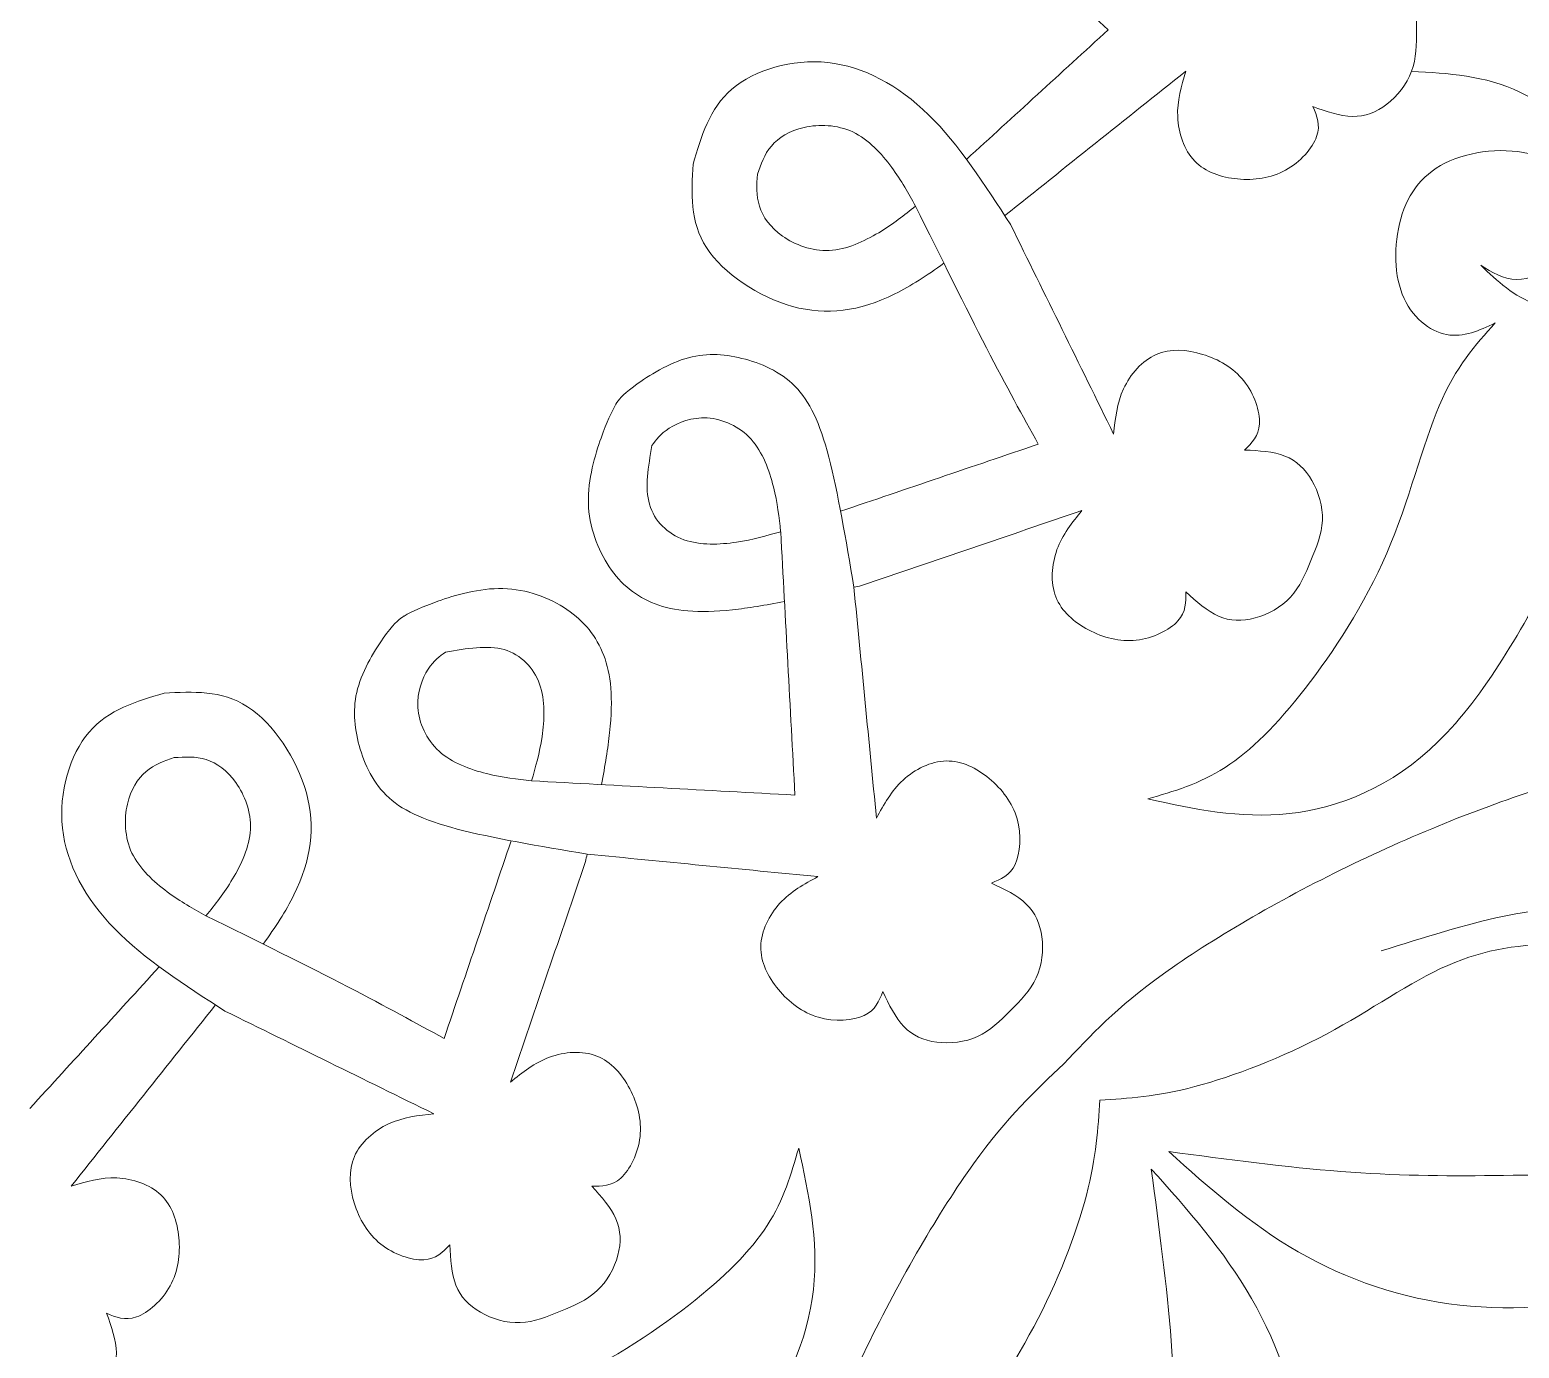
# Model space of a CAD drawing. Header units: millimetres. Extents: x -49.7 to 16.7, y -35.8 to 30.6.
# Drawn here: x -16.46 to -10.25, y -8.08 to -2.59 of the extents above; entities that cross this region are included whole.
import ezdxf

# ---------------------------------------------------------------- set-up
doc = ezdxf.new("R2010")
doc.units = ezdxf.units.MM
doc.header["$MEASUREMENT"] = 0
doc.layers.add('Layer 1', color=7, linetype='Continuous')

msp = doc.modelspace()

# ---------------------------------------------------------------- linework, layer by layer
at = {"layer": 'Layer 1', "lineweight": 9}
for points, knots in [([(4.9302, 18.8028), (-6.8815, 30.6145), (-26.0394, 30.6145), (-37.8511, 18.8028), (-37.8511, 18.8028), (-49.6628, 6.991), (-49.6628, -12.1668), (-37.8511, -23.9785), (-37.8511, -23.9785), (-26.0394, -35.7903), (-6.8815, -35.7903), (4.9302, -23.9785), (4.9302, -23.9785), (16.7419, -12.1668), (16.7419, 6.991), (4.9302, 18.8028)], [0, 0, 0, 0, 0.2, 0.2, 0.2, 0.2, 0.4, 0.4, 0.4, 0.4, 0.6, 0.6, 0.6, 0.6, 1, 1, 1, 1]), ([(-10.6828, -2.5879), (-10.6828, -2.5286), (-10.6827, -2.4693), (-10.7027, -2.4151), (-10.7027, -2.4151), (-10.7227, -2.3608), (-10.7628, -2.3116), (-10.8065, -2.278), (-10.8065, -2.278), (-10.8502, -2.2443), (-10.8975, -2.2261), (-10.9494, -2.227), (-10.9494, -2.227), (-11.0013, -2.2279), (-11.0577, -2.248), (-11.1142, -2.268), (-11.1142, -2.268), (-11.0978, -2.2297), (-11.0814, -2.1915), (-11.0987, -2.1433), (-11.0987, -2.1433), (-11.116, -2.095), (-11.167, -2.0367), (-11.2279, -2.0031), (-11.2279, -2.0031), (-11.2889, -1.9694), (-11.3599, -1.9603), (-11.4282, -1.9667), (-11.4282, -1.9667), (-11.4965, -1.973), (-11.562, -1.9949), (-11.6066, -2.0413), (-11.6066, -2.0413), (-11.6512, -2.0877), (-11.6749, -2.1587), (-11.6776, -2.2252), (-11.6776, -2.2252), (-11.6804, -2.2916), (-11.6622, -2.3535), (-11.644, -2.4154), (-11.644, -2.4154), (-11.8953, -2.2149), (-12.1467, -2.0144), (-12.3981, -1.8139)], [0, 0, 0, 0, 0.083333, 0.083333, 0.083333, 0.083333, 0.166667, 0.166667, 0.166667, 0.166667, 0.25, 0.25, 0.25, 0.25, 0.333333, 0.333333, 0.333333, 0.333333, 0.416667, 0.416667, 0.416667, 0.416667, 0.5, 0.5, 0.5, 0.5, 0.583333, 0.583333, 0.583333, 0.583333, 0.666667, 0.666667, 0.666667, 0.666667, 0.75, 0.75, 0.75, 0.75, 0.833333, 0.833333, 0.833333, 0.833333, 1, 1, 1, 1]), ([(-10.6828, -2.5879), (-10.6828, -2.6472), (-10.6827, -2.7066), (-10.7027, -2.7608), (-10.7027, -2.7608), (-10.7227, -2.815), (-10.7628, -2.8642), (-10.8065, -2.8978), (-10.8065, -2.8978), (-10.8502, -2.9315), (-10.8975, -2.9497), (-10.9494, -2.9488), (-10.9494, -2.9488), (-11.0013, -2.9479), (-11.0577, -2.9279), (-11.1142, -2.9078), (-11.1142, -2.9078), (-11.0978, -2.9461), (-11.0814, -2.9843), (-11.0987, -3.0325), (-11.0987, -3.0325), (-11.116, -3.0808), (-11.167, -3.1391), (-11.2279, -3.1727), (-11.2279, -3.1727), (-11.2889, -3.2064), (-11.3599, -3.2155), (-11.4282, -3.2092), (-11.4282, -3.2092), (-11.4965, -3.2028), (-11.562, -3.1809), (-11.6066, -3.1345), (-11.6066, -3.1345), (-11.6512, -3.0881), (-11.6749, -3.0171), (-11.6776, -2.9506), (-11.6776, -2.9506), (-11.6804, -2.8842), (-11.6622, -2.8223), (-11.644, -2.7604), (-11.644, -2.7604), (-11.8953, -2.9609), (-12.1467, -3.1614), (-12.3981, -3.3619)], [0, 0, 0, 0, 0.083333, 0.083333, 0.083333, 0.083333, 0.166667, 0.166667, 0.166667, 0.166667, 0.25, 0.25, 0.25, 0.25, 0.333333, 0.333333, 0.333333, 0.333333, 0.416667, 0.416667, 0.416667, 0.416667, 0.5, 0.5, 0.5, 0.5, 0.583333, 0.583333, 0.583333, 0.583333, 0.666667, 0.666667, 0.666667, 0.666667, 0.75, 0.75, 0.75, 0.75, 0.833333, 0.833333, 0.833333, 0.833333, 1, 1, 1, 1]), ([(-13.6967, -3.1479), (-13.6631, -3.0321), (-13.6293, -2.9162), (-13.5348, -2.8353), (-13.5348, -2.8353), (-13.4403, -2.7543), (-13.2849, -2.7082), (-13.1353, -2.7242), (-13.1353, -2.7242), (-12.9857, -2.7403), (-12.8419, -2.8187), (-12.7158, -2.9418), (-12.7158, -2.9418), (-12.5897, -3.0649), (-12.4813, -3.2329), (-12.3729, -3.401)], [0, 0, 0, 0, 0.2, 0.2, 0.2, 0.2, 0.4, 0.4, 0.4, 0.4, 0.6, 0.6, 0.6, 0.6, 1, 1, 1, 1]), ([(-10.7027, -2.7608), (-10.55, -2.7692), (-10.3972, -2.7776), (-10.2515, -2.8475), (-10.2515, -2.8475), (-10.1057, -2.9174), (-9.9669, -3.0489), (-9.8209, -3.2297), (-9.8209, -3.2297), (-9.6748, -3.4104), (-9.5214, -3.6405), (-9.3699, -3.9855), (-9.3699, -3.9855), (-9.2183, -4.3307), (-9.0686, -4.7908), (-8.8276, -5.1706), (-8.8276, -5.1706), (-8.8232, -5.1774), (-8.8189, -5.1842), (-8.8145, -5.191)], [0, 0, 0, 0, 0.166667, 0.166667, 0.166667, 0.166667, 0.333333, 0.333333, 0.333333, 0.333333, 0.5, 0.5, 0.5, 0.5, 0.666667, 0.666667, 0.666667, 0.666667, 1, 1, 1, 1]), ([(-13.4285, -3.1897), (-13.4145, -3.1486), (-13.4003, -3.1074), (-13.3706, -3.0723), (-13.3706, -3.0723), (-13.3408, -3.0371), (-13.2952, -3.008), (-13.2342, -2.9944), (-13.2342, -2.9944), (-13.1732, -2.9807), (-13.0967, -2.9826), (-13.0312, -3.0135), (-13.0312, -3.0135), (-12.9657, -3.0445), (-12.911, -3.1045), (-12.8693, -3.1608), (-12.8693, -3.1608), (-12.8277, -3.217), (-12.7988, -3.2695), (-12.77, -3.322)], [0, 0, 0, 0, 0.166667, 0.166667, 0.166667, 0.166667, 0.333333, 0.333333, 0.333333, 0.333333, 0.5, 0.5, 0.5, 0.5, 0.666667, 0.666667, 0.666667, 0.666667, 1, 1, 1, 1]), ([(-9.606, -3.5321), (-9.6881, -3.608), (-9.7704, -3.684), (-9.8706, -3.7228), (-9.8706, -3.7228), (-9.9708, -3.7617), (-10.0892, -3.7635), (-10.1829, -3.7317), (-10.1829, -3.7317), (-10.2767, -3.6998), (-10.3459, -3.6343), (-10.4151, -3.5687), (-10.4151, -3.5687), (-10.3678, -3.5978), (-10.3204, -3.627), (-10.2658, -3.6279), (-10.2658, -3.6279), (-10.2112, -3.6288), (-10.1492, -3.6015), (-10.1047, -3.5551), (-10.1047, -3.5551), (-10.0601, -3.5086), (-10.0327, -3.4431), (-10.0336, -3.3594), (-10.0336, -3.3594), (-10.0345, -3.2756), (-10.0637, -3.1736), (-10.1574, -3.1254), (-10.1574, -3.1254), (-10.2512, -3.0772), (-10.4096, -3.0826), (-10.5234, -3.1254), (-10.5234, -3.1254), (-10.6371, -3.1682), (-10.7064, -3.2483), (-10.7419, -3.3548), (-10.7419, -3.3548), (-10.7773, -3.4613), (-10.7792, -3.5942), (-10.7419, -3.6898), (-10.7419, -3.6898), (-10.7045, -3.7854), (-10.6281, -3.8436), (-10.5571, -3.8573), (-10.5571, -3.8573), (-10.4861, -3.8709), (-10.4205, -3.84), (-10.355, -3.809), (-10.355, -3.809), (-10.4369, -3.9001), (-10.5188, -3.9911), (-10.588, -4.1541), (-10.588, -4.1541), (-10.6572, -4.317), (-10.7136, -4.5518), (-10.8065, -4.7676), (-10.8065, -4.7676), (-10.8993, -4.9833), (-11.0286, -5.1799), (-11.1469, -5.332), (-11.1469, -5.332), (-11.2653, -5.484), (-11.3727, -5.5914), (-11.4801, -5.6606), (-11.4801, -5.6606), (-11.5875, -5.7297), (-11.6949, -5.7607), (-11.8023, -5.7916), (-11.8023, -5.7916), (-11.6112, -5.8335), (-11.42, -5.8754), (-11.2134, -5.8527), (-11.2134, -5.8527), (-11.0068, -5.8299), (-10.7846, -5.7425), (-10.5917, -5.5532), (-10.5917, -5.5532), (-10.3987, -5.3638), (-10.2348, -5.0725), (-10.0974, -4.8104), (-10.0974, -4.8104), (-9.9599, -4.5482), (-9.8489, -4.3152), (-9.741, -4.1629), (-9.741, -4.1629), (-9.6332, -4.0106), (-9.5285, -3.9391), (-9.4238, -3.8676)], [0, 0, 0, 0, 0.043478, 0.043478, 0.043478, 0.043478, 0.086957, 0.086957, 0.086957, 0.086957, 0.130435, 0.130435, 0.130435, 0.130435, 0.173913, 0.173913, 0.173913, 0.173913, 0.217391, 0.217391, 0.217391, 0.217391, 0.26087, 0.26087, 0.26087, 0.26087, 0.304348, 0.304348, 0.304348, 0.304348, 0.347826, 0.347826, 0.347826, 0.347826, 0.391304, 0.391304, 0.391304, 0.391304, 0.434783, 0.434783, 0.434783, 0.434783, 0.478261, 0.478261, 0.478261, 0.478261, 0.521739, 0.521739, 0.521739, 0.521739, 0.565217, 0.565217, 0.565217, 0.565217, 0.608696, 0.608696, 0.608696, 0.608696, 0.652174, 0.652174, 0.652174, 0.652174, 0.695652, 0.695652, 0.695652, 0.695652, 0.73913, 0.73913, 0.73913, 0.73913, 0.782609, 0.782609, 0.782609, 0.782609, 0.826087, 0.826087, 0.826087, 0.826087, 0.869565, 0.869565, 0.869565, 0.869565, 0.913043, 0.913043, 0.913043, 0.913043, 1, 1, 1, 1]), ([(-13.6967, -3.1479), (-13.7037, -3.2674), (-13.7107, -3.3869), (-13.6408, -3.4952), (-13.6408, -3.4952), (-13.5708, -3.6036), (-13.4239, -3.7009), (-13.282, -3.7402), (-13.282, -3.7402), (-13.1401, -3.7795), (-13.0031, -3.7609), (-12.8567, -3.6882), (-12.8567, -3.6882), (-12.7901, -3.6551), (-12.7214, -3.6108), (-12.6518, -3.5605)], [0, 0, 0, 0, 0.2, 0.2, 0.2, 0.2, 0.4, 0.4, 0.4, 0.4, 0.6, 0.6, 0.6, 0.6, 1, 1, 1, 1]), ([(-13.4286, -3.1897), (-13.4315, -3.234), (-13.4343, -3.2783), (-13.4203, -3.3225), (-13.4203, -3.3225), (-13.4063, -3.3668), (-13.3754, -3.4111), (-13.3243, -3.4471), (-13.3243, -3.4471), (-13.2732, -3.4831), (-13.2018, -3.5106), (-13.1294, -3.5071), (-13.1294, -3.5071), (-13.057, -3.5036), (-12.9835, -3.469), (-12.9235, -3.433), (-12.9235, -3.433), (-12.8634, -3.397), (-12.8167, -3.3595), (-12.77, -3.322)], [0, 0, 0, 0, 0.166667, 0.166667, 0.166667, 0.166667, 0.333333, 0.333333, 0.333333, 0.333333, 0.5, 0.5, 0.5, 0.5, 0.666667, 0.666667, 0.666667, 0.666667, 1, 1, 1, 1]), ([(-12.2585, -4.3139), (-12.3237, -4.1961), (-12.3889, -4.0782), (-12.4741, -3.9128), (-12.4741, -3.9128), (-12.5593, -3.7476), (-12.6647, -3.5348), (-12.77, -3.322)], [0, 0, 0, 0, 0.333333, 0.333333, 0.333333, 0.333333, 1, 1, 1, 1]), ([(-11.1225, -4.799), (-11.0998, -4.7442), (-11.0771, -4.6894), (-11.0748, -4.6317), (-11.0748, -4.6317), (-11.0726, -4.5739), (-11.0908, -4.5132), (-11.1182, -4.4653), (-11.1182, -4.4653), (-11.1458, -4.4175), (-11.1825, -4.3825), (-11.2308, -4.3635), (-11.2308, -4.3635), (-11.2791, -4.3445), (-11.3389, -4.3414), (-11.3987, -4.3383), (-11.3987, -4.3383), (-11.3689, -4.3093), (-11.3392, -4.2802), (-11.3367, -4.2291), (-11.3367, -4.2291), (-11.3342, -4.1779), (-11.359, -4.1045), (-11.4024, -4.05), (-11.4024, -4.05), (-11.4459, -3.9956), (-11.508, -3.96), (-11.5736, -3.9398), (-11.5736, -3.9398), (-11.639, -3.9195), (-11.708, -3.9146), (-11.7669, -3.9405), (-11.7669, -3.9405), (-11.8259, -3.9663), (-11.875, -4.0228), (-11.9029, -4.0831), (-11.9029, -4.0831), (-11.9309, -4.1435), (-11.9377, -4.2077), (-11.9446, -4.2718), (-11.9446, -4.2718), (-12.0873, -3.9816), (-12.2301, -3.6913), (-12.3729, -3.4011)], [0, 0, 0, 0, 0.083333, 0.083333, 0.083333, 0.083333, 0.166667, 0.166667, 0.166667, 0.166667, 0.25, 0.25, 0.25, 0.25, 0.333333, 0.333333, 0.333333, 0.333333, 0.416667, 0.416667, 0.416667, 0.416667, 0.5, 0.5, 0.5, 0.5, 0.583333, 0.583333, 0.583333, 0.583333, 0.666667, 0.666667, 0.666667, 0.666667, 0.75, 0.75, 0.75, 0.75, 0.833333, 0.833333, 0.833333, 0.833333, 1, 1, 1, 1]), ([(-14.0186, -4.1473), (-14.0065, -4.1293), (-13.9943, -4.1113), (-13.9457, -4.0748), (-13.9457, -4.0748), (-13.897, -4.0384), (-13.8117, -3.9835), (-13.7307, -3.9582), (-13.7307, -3.9582), (-13.6496, -3.933), (-13.5726, -3.9373), (-13.4937, -3.9567), (-13.4937, -3.9567), (-13.4147, -3.9761), (-13.3338, -4.0107), (-13.2723, -4.0727), (-13.2723, -4.0727), (-13.2108, -4.1348), (-13.1689, -4.2243), (-13.1312, -4.3685), (-13.1312, -4.3685), (-13.0935, -4.5127), (-13.06, -4.7114), (-13.0265, -4.9102)], [0, 0, 0, 0, 0.142857, 0.142857, 0.142857, 0.142857, 0.285714, 0.285714, 0.285714, 0.285714, 0.428571, 0.428571, 0.428571, 0.428571, 0.571429, 0.571429, 0.571429, 0.571429, 0.714286, 0.714286, 0.714286, 0.714286, 1, 1, 1, 1]), ([(-14.0186, -4.1473), (-14.0372, -4.1832), (-14.0557, -4.2191), (-14.0803, -4.2885), (-14.0803, -4.2885), (-14.1049, -4.3578), (-14.1355, -4.4606), (-14.1329, -4.5594), (-14.1329, -4.5594), (-14.1304, -4.6581), (-14.0948, -4.7529), (-14.0458, -4.8255), (-14.0458, -4.8255), (-13.9967, -4.8982), (-13.9342, -4.9488), (-13.8546, -4.9792), (-13.8546, -4.9792), (-13.775, -5.0095), (-13.6783, -5.0197), (-13.5322, -5.0037), (-13.5322, -5.0037), (-13.4683, -4.9967), (-13.3949, -4.9848), (-13.3161, -4.97)], [0, 0, 0, 0, 0.142857, 0.142857, 0.142857, 0.142857, 0.285714, 0.285714, 0.285714, 0.285714, 0.428571, 0.428571, 0.428571, 0.428571, 0.571429, 0.571429, 0.571429, 0.571429, 0.714286, 0.714286, 0.714286, 0.714286, 1, 1, 1, 1]), ([(-13.868, -4.3202), (-13.8509, -4.2957), (-13.8338, -4.2712), (-13.7965, -4.2475), (-13.7965, -4.2475), (-13.7591, -4.2238), (-13.7014, -4.2008), (-13.6376, -4.2048), (-13.6376, -4.2048), (-13.5738, -4.2088), (-13.5038, -4.2398), (-13.4551, -4.2934), (-13.4551, -4.2934), (-13.4064, -4.3471), (-13.3789, -4.4235), (-13.3619, -4.4914), (-13.3619, -4.4914), (-13.3449, -4.5594), (-13.3384, -4.6189), (-13.3319, -4.6785)], [0, 0, 0, 0, 0.166667, 0.166667, 0.166667, 0.166667, 0.333333, 0.333333, 0.333333, 0.333333, 0.5, 0.5, 0.5, 0.5, 0.666667, 0.666667, 0.666667, 0.666667, 1, 1, 1, 1]), ([(-13.868, -4.3202), (-13.8833, -4.4075), (-13.8985, -4.4947), (-13.8784, -4.5646), (-13.8784, -4.5646), (-13.8583, -4.6346), (-13.8029, -4.6874), (-13.7347, -4.7119), (-13.7347, -4.7119), (-13.6665, -4.7363), (-13.5854, -4.7325), (-13.5161, -4.7222), (-13.5161, -4.7222), (-13.4468, -4.7119), (-13.3893, -4.6952), (-13.3318, -4.6785)], [0, 0, 0, 0, 0.2, 0.2, 0.2, 0.2, 0.4, 0.4, 0.4, 0.4, 0.6, 0.6, 0.6, 0.6, 1, 1, 1, 1]), ([(-11.1225, -4.799), (-11.1452, -4.8538), (-11.1679, -4.9086), (-11.2071, -4.951), (-11.2071, -4.951), (-11.2464, -4.9935), (-11.3022, -5.0236), (-11.3554, -5.0379), (-11.3554, -5.0379), (-11.4087, -5.0523), (-11.4595, -5.051), (-11.507, -5.0304), (-11.507, -5.0304), (-11.5546, -5.0097), (-11.599, -4.9695), (-11.6435, -4.9295), (-11.6435, -4.9295), (-11.6431, -4.971), (-11.6425, -5.0126), (-11.6769, -5.0506), (-11.6769, -5.0506), (-11.7114, -5.0885), (-11.7808, -5.1229), (-11.85, -5.1306), (-11.85, -5.1306), (-11.9193, -5.1384), (-11.9884, -5.1197), (-12.049, -5.0877), (-12.049, -5.0877), (-12.1097, -5.0557), (-12.1618, -5.0103), (-12.1853, -4.9504), (-12.1853, -4.9504), (-12.2087, -4.8904), (-12.2034, -4.8158), (-12.1805, -4.7534), (-12.1805, -4.7534), (-12.1576, -4.6909), (-12.1171, -4.6407), (-12.0766, -4.5905), (-12.0766, -4.5905), (-12.3828, -4.6948), (-12.689, -4.7991), (-12.9952, -4.9034)], [0, 0, 0, 0, 0.083333, 0.083333, 0.083333, 0.083333, 0.166667, 0.166667, 0.166667, 0.166667, 0.25, 0.25, 0.25, 0.25, 0.333333, 0.333333, 0.333333, 0.333333, 0.416667, 0.416667, 0.416667, 0.416667, 0.5, 0.5, 0.5, 0.5, 0.583333, 0.583333, 0.583333, 0.583333, 0.666667, 0.666667, 0.666667, 0.666667, 0.75, 0.75, 0.75, 0.75, 0.833333, 0.833333, 0.833333, 0.833333, 1, 1, 1, 1]), ([(-12.1525, -6.8957), (-12.0424, -6.7784), (-11.9322, -6.661), (-11.7365, -6.5202), (-11.7365, -6.5202), (-11.5409, -6.3793), (-11.2597, -6.215), (-10.9712, -6.0744), (-10.9712, -6.0744), (-10.6827, -5.9338), (-10.3869, -5.8169), (-10.1331, -5.7384), (-10.1331, -5.7384), (-9.8793, -5.6599), (-9.6675, -5.6197), (-9.3918, -5.4974), (-9.3918, -5.4974), (-9.1161, -5.3751), (-8.7765, -5.1706), (-8.5409, -5.0263), (-8.5409, -5.0263), (-8.3054, -4.8821), (-8.1739, -4.7981), (-7.9968, -4.7378), (-7.9968, -4.7378), (-7.8197, -4.6776), (-7.597, -4.6411), (-7.3979, -4.6429), (-7.3979, -4.6429), (-7.1989, -4.6447), (-7.0236, -4.6849), (-6.8575, -4.7652), (-6.8575, -4.7652), (-6.6913, -4.8456), (-6.5343, -4.9661), (-6.4247, -5.0665), (-6.4247, -5.0665), (-6.3152, -5.1669), (-6.2531, -5.2472), (-6.191, -5.3276)], [0, 0, 0, 0, 0.090909, 0.090909, 0.090909, 0.090909, 0.181818, 0.181818, 0.181818, 0.181818, 0.272727, 0.272727, 0.272727, 0.272727, 0.363636, 0.363636, 0.363636, 0.363636, 0.454545, 0.454545, 0.454545, 0.454545, 0.545455, 0.545455, 0.545455, 0.545455, 0.636364, 0.636364, 0.636364, 0.636364, 0.727273, 0.727273, 0.727273, 0.727273, 0.818182, 0.818182, 0.818182, 0.818182, 1, 1, 1, 1]), ([(-14.901, -5.0298), (-14.8651, -5.0112), (-14.8292, -4.9926), (-14.7599, -4.9681), (-14.7599, -4.9681), (-14.6905, -4.9435), (-14.5877, -4.9129), (-14.489, -4.9154), (-14.489, -4.9154), (-14.3902, -4.9179), (-14.2955, -4.9535), (-14.2228, -5.0026), (-14.2228, -5.0026), (-14.1502, -5.0516), (-14.0996, -5.1141), (-14.0692, -5.1937), (-14.0692, -5.1937), (-14.0388, -5.2733), (-14.0287, -5.3701), (-14.0446, -5.5161), (-14.0446, -5.5161), (-14.0516, -5.5801), (-14.0636, -5.6535), (-14.0784, -5.7323)], [0, 0, 0, 0, 0.142857, 0.142857, 0.142857, 0.142857, 0.285714, 0.285714, 0.285714, 0.285714, 0.428571, 0.428571, 0.428571, 0.428571, 0.571429, 0.571429, 0.571429, 0.571429, 0.714286, 0.714286, 0.714286, 0.714286, 1, 1, 1, 1]), ([(-12.3748, -6.6736), (-12.3329, -6.6316), (-12.291, -6.5896), (-12.2669, -6.5371), (-12.2669, -6.5371), (-12.2427, -6.4846), (-12.2363, -6.4215), (-12.2434, -6.3668), (-12.2434, -6.3668), (-12.2505, -6.3121), (-12.2711, -6.2657), (-12.3084, -6.2297), (-12.3084, -6.2297), (-12.3457, -6.1936), (-12.3998, -6.1679), (-12.4539, -6.1421), (-12.4539, -6.1421), (-12.4152, -6.1267), (-12.3766, -6.1112), (-12.3547, -6.0649), (-12.3547, -6.0649), (-12.3329, -6.0186), (-12.3277, -5.9413), (-12.347, -5.8744), (-12.347, -5.8744), (-12.3663, -5.8074), (-12.4101, -5.7508), (-12.4629, -5.707), (-12.4629, -5.707), (-12.5156, -5.6632), (-12.5774, -5.6323), (-12.6418, -5.6337), (-12.6418, -5.6337), (-12.7062, -5.635), (-12.7731, -5.6684), (-12.822, -5.7134), (-12.822, -5.7134), (-12.8709, -5.7585), (-12.9018, -5.8152), (-12.9327, -5.8718), (-12.9327, -5.8718), (-12.964, -5.5513), (-12.9953, -5.2307), (-13.0266, -4.9102)], [0, 0, 0, 0, 0.083333, 0.083333, 0.083333, 0.083333, 0.166667, 0.166667, 0.166667, 0.166667, 0.25, 0.25, 0.25, 0.25, 0.333333, 0.333333, 0.333333, 0.333333, 0.416667, 0.416667, 0.416667, 0.416667, 0.5, 0.5, 0.5, 0.5, 0.583333, 0.583333, 0.583333, 0.583333, 0.666667, 0.666667, 0.666667, 0.666667, 0.75, 0.75, 0.75, 0.75, 0.833333, 0.833333, 0.833333, 0.833333, 1, 1, 1, 1]), ([(-14.901, -5.0297), (-14.919, -5.0419), (-14.9371, -5.0541), (-14.9735, -5.1027), (-14.9735, -5.1027), (-15.01, -5.1513), (-15.0649, -5.2366), (-15.0901, -5.3177), (-15.0901, -5.3177), (-15.1154, -5.3987), (-15.111, -5.4757), (-15.0916, -5.5547), (-15.0916, -5.5547), (-15.0722, -5.6336), (-15.0377, -5.7146), (-14.9757, -5.776), (-14.9757, -5.776), (-14.9136, -5.8375), (-14.824, -5.8795), (-14.6799, -5.9172), (-14.6799, -5.9172), (-14.5357, -5.9549), (-14.3369, -5.9883), (-14.1382, -6.0218)], [0, 0, 0, 0, 0.142857, 0.142857, 0.142857, 0.142857, 0.285714, 0.285714, 0.285714, 0.285714, 0.428571, 0.428571, 0.428571, 0.428571, 0.571429, 0.571429, 0.571429, 0.571429, 0.714286, 0.714286, 0.714286, 0.714286, 1, 1, 1, 1]), ([(-14.7281, -5.1803), (-14.6409, -5.1651), (-14.5537, -5.1499), (-14.4837, -5.1699), (-14.4837, -5.1699), (-14.4137, -5.19), (-14.3609, -5.2454), (-14.3365, -5.3136), (-14.3365, -5.3136), (-14.312, -5.3819), (-14.3158, -5.463), (-14.3262, -5.5322), (-14.3262, -5.5322), (-14.3365, -5.6015), (-14.3532, -5.659), (-14.3699, -5.7165)], [0, 0, 0, 0, 0.2, 0.2, 0.2, 0.2, 0.4, 0.4, 0.4, 0.4, 0.6, 0.6, 0.6, 0.6, 1, 1, 1, 1]), ([(-14.7282, -5.1804), (-14.7527, -5.1974), (-14.7771, -5.2145), (-14.8008, -5.2519), (-14.8008, -5.2519), (-14.8246, -5.2892), (-14.8476, -5.347), (-14.8436, -5.4108), (-14.8436, -5.4108), (-14.8396, -5.4746), (-14.8086, -5.5446), (-14.7549, -5.5933), (-14.7549, -5.5933), (-14.7012, -5.642), (-14.6249, -5.6694), (-14.5569, -5.6864), (-14.5569, -5.6864), (-14.489, -5.7034), (-14.4295, -5.71), (-14.3699, -5.7165)], [0, 0, 0, 0, 0.166667, 0.166667, 0.166667, 0.166667, 0.333333, 0.333333, 0.333333, 0.333333, 0.5, 0.5, 0.5, 0.5, 0.666667, 0.666667, 0.666667, 0.666667, 1, 1, 1, 1]), ([(-15.9004, -5.3516), (-16.0162, -5.3853), (-16.1321, -5.419), (-16.2131, -5.5136), (-16.2131, -5.5136), (-16.294, -5.6081), (-16.3402, -5.7635), (-16.3241, -5.913), (-16.3241, -5.913), (-16.308, -6.0626), (-16.2297, -6.2065), (-16.1066, -6.3326), (-16.1066, -6.3326), (-15.9834, -6.4587), (-15.8154, -6.567), (-15.6474, -6.6754)], [0, 0, 0, 0, 0.2, 0.2, 0.2, 0.2, 0.4, 0.4, 0.4, 0.4, 0.6, 0.6, 0.6, 0.6, 1, 1, 1, 1]), ([(-15.9004, -5.3516), (-15.7809, -5.3446), (-15.6614, -5.3376), (-15.5531, -5.4076), (-15.5531, -5.4076), (-15.4447, -5.4775), (-15.3474, -5.6244), (-15.3081, -5.7664), (-15.3081, -5.7664), (-15.2688, -5.9082), (-15.2875, -6.0452), (-15.3602, -6.1917), (-15.3602, -6.1917), (-15.3932, -6.2583), (-15.4375, -6.327), (-15.4878, -6.3966)], [0, 0, 0, 0, 0.2, 0.2, 0.2, 0.2, 0.4, 0.4, 0.4, 0.4, 0.6, 0.6, 0.6, 0.6, 1, 1, 1, 1]), ([(-15.8586, -5.6198), (-15.8998, -5.6339), (-15.941, -5.648), (-15.9761, -5.6778), (-15.9761, -5.6778), (-16.0112, -5.7076), (-16.0404, -5.7531), (-16.054, -5.8141), (-16.054, -5.8141), (-16.0677, -5.8751), (-16.0658, -5.9516), (-16.0348, -6.0171), (-16.0348, -6.0171), (-16.0039, -6.0827), (-15.9438, -6.1373), (-15.8876, -6.179), (-15.8876, -6.179), (-15.8313, -6.2207), (-15.7788, -6.2495), (-15.7263, -6.2784)], [0, 0, 0, 0, 0.166667, 0.166667, 0.166667, 0.166667, 0.333333, 0.333333, 0.333333, 0.333333, 0.5, 0.5, 0.5, 0.5, 0.666667, 0.666667, 0.666667, 0.666667, 1, 1, 1, 1]), ([(-15.8586, -5.6198), (-15.8144, -5.6169), (-15.7701, -5.614), (-15.7258, -5.628), (-15.7258, -5.628), (-15.6815, -5.642), (-15.6372, -5.6729), (-15.6013, -5.724), (-15.6013, -5.724), (-15.5653, -5.7752), (-15.5377, -5.8466), (-15.5413, -5.9189), (-15.5413, -5.9189), (-15.5448, -5.9913), (-15.5793, -6.0648), (-15.6154, -6.1249), (-15.6154, -6.1249), (-15.6514, -6.1849), (-15.6889, -6.2317), (-15.7263, -6.2784)], [0, 0, 0, 0, 0.166667, 0.166667, 0.166667, 0.166667, 0.333333, 0.333333, 0.333333, 0.333333, 0.5, 0.5, 0.5, 0.5, 0.666667, 0.666667, 0.666667, 0.666667, 1, 1, 1, 1]), ([(-12.0023, -7.046), (-11.8847, -7.0393), (-11.767, -7.0327), (-11.6063, -6.9902), (-11.6063, -6.9902), (-11.4455, -6.9477), (-11.2416, -6.8694), (-11.0577, -6.7712), (-11.0577, -6.7712), (-10.8738, -6.6728), (-10.71, -6.5545), (-10.5525, -6.4853), (-10.5525, -6.4853), (-10.3951, -6.4161), (-10.2439, -6.3961), (-10.0746, -6.3952), (-10.0746, -6.3952), (-9.9053, -6.3943), (-9.7177, -6.4125), (-9.5858, -6.3606), (-9.5858, -6.3606), (-9.4538, -6.3087), (-9.3773, -6.1867), (-9.371, -6.0793), (-9.371, -6.0793), (-9.3646, -5.9719), (-9.4283, -5.879), (-9.5175, -5.8308), (-9.5175, -5.8308), (-9.6067, -5.7826), (-9.7214, -5.7789), (-9.8097, -5.8035), (-9.8097, -5.8035), (-9.898, -5.8281), (-9.9599, -5.8809), (-9.9945, -5.9464), (-9.9945, -5.9464), (-10.0291, -6.0119), (-10.0364, -6.0902), (-10.0218, -6.1412), (-10.0218, -6.1412), (-10.0073, -6.1922), (-9.9708, -6.2158), (-9.9344, -6.2395), (-9.9344, -6.2395), (-10.0546, -6.245), (-10.1747, -6.2504), (-10.324, -6.2814), (-10.324, -6.2814), (-10.4733, -6.3123), (-10.6517, -6.3688), (-10.8302, -6.4252)], [0, 0, 0, 0, 0.071429, 0.071429, 0.071429, 0.071429, 0.142857, 0.142857, 0.142857, 0.142857, 0.214286, 0.214286, 0.214286, 0.214286, 0.285714, 0.285714, 0.285714, 0.285714, 0.357143, 0.357143, 0.357143, 0.357143, 0.428571, 0.428571, 0.428571, 0.428571, 0.5, 0.5, 0.5, 0.5, 0.571429, 0.571429, 0.571429, 0.571429, 0.642857, 0.642857, 0.642857, 0.642857, 0.714286, 0.714286, 0.714286, 0.714286, 0.785714, 0.785714, 0.785714, 0.785714, 0.857143, 0.857143, 0.857143, 0.857143, 1, 1, 1, 1]), ([(-14.2494, -7.9259), (-14.1946, -7.9032), (-14.1398, -7.8805), (-14.0973, -7.8412), (-14.0973, -7.8412), (-14.0549, -7.802), (-14.0248, -7.7461), (-14.0104, -7.6929), (-14.0104, -7.6929), (-13.996, -7.6397), (-13.9973, -7.5889), (-14.018, -7.5413), (-14.018, -7.5413), (-14.0387, -7.4937), (-14.0788, -7.4493), (-14.1189, -7.4048), (-14.1189, -7.4048), (-14.0773, -7.4053), (-14.0357, -7.4058), (-13.9978, -7.3714), (-13.9978, -7.3714), (-13.9598, -7.3369), (-13.9255, -7.2675), (-13.9177, -7.1983), (-13.9177, -7.1983), (-13.91, -7.1291), (-13.9287, -7.0599), (-13.9607, -6.9993), (-13.9607, -6.9993), (-13.9927, -6.9387), (-14.038, -6.8865), (-14.098, -6.8631), (-14.098, -6.8631), (-14.1579, -6.8396), (-14.2326, -6.8449), (-14.295, -6.8678), (-14.295, -6.8678), (-14.3574, -6.8907), (-14.4077, -6.9313), (-14.4579, -6.9718), (-14.4579, -6.9718), (-14.3536, -6.6656), (-14.2493, -6.3593), (-14.145, -6.0531)], [0, 0, 0, 0, 0.083333, 0.083333, 0.083333, 0.083333, 0.166667, 0.166667, 0.166667, 0.166667, 0.25, 0.25, 0.25, 0.25, 0.333333, 0.333333, 0.333333, 0.333333, 0.416667, 0.416667, 0.416667, 0.416667, 0.5, 0.5, 0.5, 0.5, 0.583333, 0.583333, 0.583333, 0.583333, 0.666667, 0.666667, 0.666667, 0.666667, 0.75, 0.75, 0.75, 0.75, 0.833333, 0.833333, 0.833333, 0.833333, 1, 1, 1, 1]), ([(-12.3748, -6.6736), (-12.4167, -6.7154), (-12.4587, -6.7573), (-12.5112, -6.7815), (-12.5112, -6.7815), (-12.5638, -6.8056), (-12.6268, -6.812), (-12.6815, -6.805), (-12.6815, -6.805), (-12.7362, -6.7979), (-12.7826, -6.7773), (-12.8187, -6.74), (-12.8187, -6.74), (-12.8547, -6.7026), (-12.8804, -6.6486), (-12.9062, -6.5945), (-12.9062, -6.5945), (-12.9217, -6.6331), (-12.9371, -6.6717), (-12.9834, -6.6936), (-12.9834, -6.6936), (-13.0298, -6.7155), (-13.1071, -6.7207), (-13.174, -6.7014), (-13.174, -6.7014), (-13.2409, -6.682), (-13.2976, -6.6383), (-13.3414, -6.5855), (-13.3414, -6.5855), (-13.3851, -6.5327), (-13.416, -6.4709), (-13.4147, -6.4065), (-13.4147, -6.4065), (-13.4134, -6.3422), (-13.3799, -6.2752), (-13.3349, -6.2263), (-13.3349, -6.2263), (-13.2898, -6.1774), (-13.2332, -6.1465), (-13.1765, -6.1156), (-13.1765, -6.1156), (-13.4971, -6.0843), (-13.8177, -6.0531), (-14.1382, -6.0218)], [0, 0, 0, 0, 0.083333, 0.083333, 0.083333, 0.083333, 0.166667, 0.166667, 0.166667, 0.166667, 0.25, 0.25, 0.25, 0.25, 0.333333, 0.333333, 0.333333, 0.333333, 0.416667, 0.416667, 0.416667, 0.416667, 0.5, 0.5, 0.5, 0.5, 0.583333, 0.583333, 0.583333, 0.583333, 0.666667, 0.666667, 0.666667, 0.666667, 0.75, 0.75, 0.75, 0.75, 0.833333, 0.833333, 0.833333, 0.833333, 1, 1, 1, 1]), ([(-14.7344, -6.7899), (-14.8523, -6.7247), (-14.9702, -6.6595), (-15.1355, -6.5742), (-15.1355, -6.5742), (-15.3008, -6.489), (-15.5136, -6.3837), (-15.7263, -6.2784)], [0, 0, 0, 0, 0.333333, 0.333333, 0.333333, 0.333333, 1, 1, 1, 1]), ([(-16.4604, -8.3655), (-16.4011, -8.3655), (-16.3418, -8.3656), (-16.2876, -8.3456), (-16.2876, -8.3456), (-16.2333, -8.3256), (-16.1842, -8.2855), (-16.1505, -8.2419), (-16.1505, -8.2419), (-16.1168, -8.1982), (-16.0986, -8.1508), (-16.0995, -8.099), (-16.0995, -8.099), (-16.1004, -8.0471), (-16.1205, -7.9906), (-16.1405, -7.9342), (-16.1405, -7.9342), (-16.1023, -7.9506), (-16.064, -7.9669), (-16.0158, -7.9497), (-16.0158, -7.9497), (-15.9676, -7.9324), (-15.9093, -7.8814), (-15.8756, -7.8204), (-15.8756, -7.8204), (-15.842, -7.7594), (-15.8328, -7.6884), (-15.8392, -7.6201), (-15.8392, -7.6201), (-15.8456, -7.5519), (-15.8674, -7.4863), (-15.9138, -7.4417), (-15.9138, -7.4417), (-15.9603, -7.3971), (-16.0313, -7.3734), (-16.0977, -7.3707), (-16.0977, -7.3707), (-16.1642, -7.368), (-16.2261, -7.3862), (-16.288, -7.4044), (-16.288, -7.4044), (-16.0875, -7.153), (-15.8869, -6.9016), (-15.6864, -6.6502)], [0, 0, 0, 0, 0.083333, 0.083333, 0.083333, 0.083333, 0.166667, 0.166667, 0.166667, 0.166667, 0.25, 0.25, 0.25, 0.25, 0.333333, 0.333333, 0.333333, 0.333333, 0.416667, 0.416667, 0.416667, 0.416667, 0.5, 0.5, 0.5, 0.5, 0.583333, 0.583333, 0.583333, 0.583333, 0.666667, 0.666667, 0.666667, 0.666667, 0.75, 0.75, 0.75, 0.75, 0.833333, 0.833333, 0.833333, 0.833333, 1, 1, 1, 1]), ([(-14.2493, -7.9258), (-14.3041, -7.9485), (-14.359, -7.9713), (-14.4167, -7.9735), (-14.4167, -7.9735), (-14.4744, -7.9758), (-14.5352, -7.9575), (-14.583, -7.9301), (-14.583, -7.9301), (-14.6309, -7.9026), (-14.6658, -7.8659), (-14.6848, -7.8176), (-14.6848, -7.8176), (-14.7038, -7.7693), (-14.7069, -7.7094), (-14.71, -7.6496), (-14.71, -7.6496), (-14.7391, -7.6794), (-14.7681, -7.7092), (-14.8193, -7.7117), (-14.8193, -7.7117), (-14.8705, -7.7141), (-14.9439, -7.6893), (-14.9983, -7.6459), (-14.9983, -7.6459), (-15.0528, -7.6024), (-15.0884, -7.5403), (-15.1086, -7.4748), (-15.1086, -7.4748), (-15.1288, -7.4093), (-15.1337, -7.3404), (-15.1079, -7.2814), (-15.1079, -7.2814), (-15.0821, -7.2225), (-15.0256, -7.1734), (-14.9652, -7.1454), (-14.9652, -7.1454), (-14.9049, -7.1175), (-14.8407, -7.1106), (-14.7765, -7.1037), (-14.7765, -7.1037), (-15.0668, -6.961), (-15.3571, -6.8182), (-15.6473, -6.6754)], [0, 0, 0, 0, 0.083333, 0.083333, 0.083333, 0.083333, 0.166667, 0.166667, 0.166667, 0.166667, 0.25, 0.25, 0.25, 0.25, 0.333333, 0.333333, 0.333333, 0.333333, 0.416667, 0.416667, 0.416667, 0.416667, 0.5, 0.5, 0.5, 0.5, 0.583333, 0.583333, 0.583333, 0.583333, 0.666667, 0.666667, 0.666667, 0.666667, 0.75, 0.75, 0.75, 0.75, 0.833333, 0.833333, 0.833333, 0.833333, 1, 1, 1, 1]), ([(-12.1526, -6.8958), (-12.27, -7.0059), (-12.3874, -7.1161), (-12.5282, -7.3118), (-12.5282, -7.3118), (-12.669, -7.5075), (-12.8334, -7.7887), (-12.974, -8.0772), (-12.974, -8.0772), (-13.1146, -8.3657), (-13.2314, -8.6614), (-13.3099, -8.9152), (-13.3099, -8.9152), (-13.3885, -9.1691), (-13.4286, -9.3809), (-13.5509, -9.6565), (-13.5509, -9.6565), (-13.6733, -9.9323), (-13.8778, -10.2719), (-14.022, -10.5074), (-14.022, -10.5074), (-14.1663, -10.743), (-14.2503, -10.8744), (-14.3105, -11.0515), (-14.3105, -11.0515), (-14.3708, -11.2286), (-14.4073, -11.4514), (-14.4055, -11.6504), (-14.4055, -11.6504), (-14.4036, -11.8495), (-14.3635, -12.0247), (-14.2831, -12.1909), (-14.2831, -12.1909), (-14.2028, -12.357), (-14.0823, -12.5141), (-13.9819, -12.6236), (-13.9819, -12.6236), (-13.8814, -12.7332), (-13.8011, -12.7952), (-13.7207, -12.8573)], [0, 0, 0, 0, 0.090909, 0.090909, 0.090909, 0.090909, 0.181818, 0.181818, 0.181818, 0.181818, 0.272727, 0.272727, 0.272727, 0.272727, 0.363636, 0.363636, 0.363636, 0.363636, 0.454545, 0.454545, 0.454545, 0.454545, 0.545455, 0.545455, 0.545455, 0.545455, 0.636364, 0.636364, 0.636364, 0.636364, 0.727273, 0.727273, 0.727273, 0.727273, 0.818182, 0.818182, 0.818182, 0.818182, 1, 1, 1, 1]), ([(-12.0023, -7.046), (-12.009, -7.1636), (-12.0157, -7.2813), (-12.0581, -7.4421), (-12.0581, -7.4421), (-12.1006, -7.6028), (-12.1789, -7.8068), (-12.2772, -7.9906), (-12.2772, -7.9906), (-12.3755, -8.1745), (-12.4939, -8.3384), (-12.5631, -8.4958), (-12.5631, -8.4958), (-12.6322, -8.6533), (-12.6523, -8.8044), (-12.6532, -8.9737), (-12.6532, -8.9737), (-12.6541, -9.143), (-12.6359, -9.3306), (-12.6877, -9.4626), (-12.6877, -9.4626), (-12.7396, -9.5946), (-12.8617, -9.671), (-12.969, -9.6774), (-12.969, -9.6774), (-13.0765, -9.6838), (-13.1693, -9.62), (-13.2175, -9.5308), (-13.2175, -9.5308), (-13.2658, -9.4416), (-13.2694, -9.3269), (-13.2449, -9.2387), (-13.2449, -9.2387), (-13.2203, -9.1504), (-13.1675, -9.0884), (-13.102, -9.0539), (-13.102, -9.0539), (-13.0364, -9.0193), (-12.9581, -9.012), (-12.9071, -9.0265), (-12.9071, -9.0265), (-12.8562, -9.0411), (-12.8325, -9.0775), (-12.8088, -9.1139), (-12.8088, -9.1139), (-12.8034, -8.9938), (-12.7979, -8.8736), (-12.767, -8.7243), (-12.767, -8.7243), (-12.736, -8.575), (-12.6796, -8.3966), (-12.6231, -8.2182)], [0, 0, 0, 0, 0.071429, 0.071429, 0.071429, 0.071429, 0.142857, 0.142857, 0.142857, 0.142857, 0.214286, 0.214286, 0.214286, 0.214286, 0.285714, 0.285714, 0.285714, 0.285714, 0.357143, 0.357143, 0.357143, 0.357143, 0.428571, 0.428571, 0.428571, 0.428571, 0.5, 0.5, 0.5, 0.5, 0.571429, 0.571429, 0.571429, 0.571429, 0.642857, 0.642857, 0.642857, 0.642857, 0.714286, 0.714286, 0.714286, 0.714286, 0.785714, 0.785714, 0.785714, 0.785714, 0.857143, 0.857143, 0.857143, 0.857143, 1, 1, 1, 1]), ([(-15.5162, -9.4423), (-15.4403, -9.3602), (-15.3644, -9.278), (-15.3255, -9.1778), (-15.3255, -9.1778), (-15.2866, -9.0775), (-15.2848, -8.9592), (-15.3167, -8.8654), (-15.3167, -8.8654), (-15.3485, -8.7717), (-15.4141, -8.7024), (-15.4796, -8.6333), (-15.4796, -8.6333), (-15.4505, -8.6806), (-15.4214, -8.728), (-15.4205, -8.7826), (-15.4205, -8.7826), (-15.4196, -8.8372), (-15.4469, -8.8991), (-15.4933, -8.9437), (-15.4933, -8.9437), (-15.5397, -8.9883), (-15.6052, -9.0156), (-15.689, -9.0147), (-15.689, -9.0147), (-15.7727, -9.0138), (-15.8747, -8.9847), (-15.923, -8.8909), (-15.923, -8.8909), (-15.9712, -8.7971), (-15.9657, -8.6388), (-15.923, -8.525), (-15.923, -8.525), (-15.8802, -8.4112), (-15.8, -8.342), (-15.6936, -8.3065), (-15.6936, -8.3065), (-15.587, -8.271), (-15.4541, -8.2692), (-15.3586, -8.3065), (-15.3586, -8.3065), (-15.263, -8.3438), (-15.2047, -8.4203), (-15.191, -8.4913), (-15.191, -8.4913), (-15.1774, -8.5623), (-15.2084, -8.6278), (-15.2393, -8.6934), (-15.2393, -8.6934), (-15.1483, -8.6114), (-15.0572, -8.5295), (-14.8943, -8.4604), (-14.8943, -8.4604), (-14.7314, -8.3911), (-14.4965, -8.3347), (-14.2808, -8.2419), (-14.2808, -8.2419), (-14.065, -8.149), (-13.8684, -8.0197), (-13.7164, -7.9014), (-13.7164, -7.9014), (-13.5644, -7.7831), (-13.4569, -7.6757), (-13.3878, -7.5683), (-13.3878, -7.5683), (-13.3186, -7.4609), (-13.2876, -7.3534), (-13.2567, -7.246), (-13.2567, -7.246), (-13.2148, -7.4372), (-13.1729, -7.6283), (-13.1957, -7.835), (-13.1957, -7.835), (-13.2185, -8.0416), (-13.3059, -8.2637), (-13.4952, -8.4567), (-13.4952, -8.4567), (-13.6845, -8.6497), (-13.9758, -8.8135), (-14.238, -8.951), (-14.238, -8.951), (-14.5001, -9.0884), (-14.7332, -9.1995), (-14.8855, -9.3073), (-14.8855, -9.3073), (-15.0377, -9.4152), (-15.1092, -9.5199), (-15.1808, -9.6245)], [0, 0, 0, 0, 0.043478, 0.043478, 0.043478, 0.043478, 0.086957, 0.086957, 0.086957, 0.086957, 0.130435, 0.130435, 0.130435, 0.130435, 0.173913, 0.173913, 0.173913, 0.173913, 0.217391, 0.217391, 0.217391, 0.217391, 0.26087, 0.26087, 0.26087, 0.26087, 0.304348, 0.304348, 0.304348, 0.304348, 0.347826, 0.347826, 0.347826, 0.347826, 0.391304, 0.391304, 0.391304, 0.391304, 0.434783, 0.434783, 0.434783, 0.434783, 0.478261, 0.478261, 0.478261, 0.478261, 0.521739, 0.521739, 0.521739, 0.521739, 0.565217, 0.565217, 0.565217, 0.565217, 0.608696, 0.608696, 0.608696, 0.608696, 0.652174, 0.652174, 0.652174, 0.652174, 0.695652, 0.695652, 0.695652, 0.695652, 0.73913, 0.73913, 0.73913, 0.73913, 0.782609, 0.782609, 0.782609, 0.782609, 0.826087, 0.826087, 0.826087, 0.826087, 0.869565, 0.869565, 0.869565, 0.869565, 0.913043, 0.913043, 0.913043, 0.913043, 1, 1, 1, 1]), ([(-9.7149, -7.3465), (-9.9318, -7.3526), (-10.1489, -7.3586), (-10.3593, -7.3607), (-10.3593, -7.3607), (-10.5698, -7.3628), (-10.7737, -7.361), (-10.9985, -7.3437), (-10.9985, -7.3437), (-11.2234, -7.3264), (-11.4692, -7.2936), (-11.7149, -7.2609), (-11.7149, -7.2609), (-11.5457, -7.412), (-11.3763, -7.5631), (-11.1752, -7.6787), (-11.1752, -7.6787), (-10.974, -7.7943), (-10.7409, -7.8744), (-10.5027, -7.9008), (-10.5027, -7.9008), (-10.2646, -7.9271), (-10.0211, -7.8997), (-9.7778, -7.8724)], [0, 0, 0, 0, 0.142857, 0.142857, 0.142857, 0.142857, 0.285714, 0.285714, 0.285714, 0.285714, 0.428571, 0.428571, 0.428571, 0.428571, 0.571429, 0.571429, 0.571429, 0.571429, 0.714286, 0.714286, 0.714286, 0.714286, 1, 1, 1, 1]), ([(-11.7018, -9.3335), (-11.6958, -9.1165), (-11.6897, -8.8995), (-11.6876, -8.689), (-11.6876, -8.689), (-11.6855, -8.4785), (-11.6873, -8.2746), (-11.7046, -8.0498), (-11.7046, -8.0498), (-11.7219, -7.8249), (-11.7547, -7.5792), (-11.7875, -7.3334), (-11.7875, -7.3334), (-11.6364, -7.5027), (-11.4853, -7.672), (-11.3697, -7.8732), (-11.3697, -7.8732), (-11.2541, -8.0743), (-11.1739, -8.3074), (-11.1476, -8.5456), (-11.1476, -8.5456), (-11.1212, -8.7838), (-11.1486, -9.0272), (-11.176, -9.2706)], [0, 0, 0, 0, 0.142857, 0.142857, 0.142857, 0.142857, 0.285714, 0.285714, 0.285714, 0.285714, 0.428571, 0.428571, 0.428571, 0.428571, 0.571429, 0.571429, 0.571429, 0.571429, 0.714286, 0.714286, 0.714286, 0.714286, 1, 1, 1, 1])]:
    msp.add_open_spline(points, degree=3, knots=knots, dxfattribs=at)
for points in [[(-11.9671, -2.5879), (-12.1639, -2.408), (-12.3606, -2.2281), (-12.5573, -2.0482)], [(-11.9671, -2.5879), (-12.1639, -2.7678), (-12.3606, -2.9478), (-12.5573, -3.1276)], [(-12.2585, -4.3139), (-12.533, -4.4071), (-12.8075, -4.5004), (-13.082, -4.5936)], [(-13.2725, -5.7758), (-13.2923, -5.4101), (-13.3121, -5.0442), (-13.3318, -4.6785)], [(-13.0266, -4.9102), (-13.0161, -4.9079), (-13.0057, -4.9056), (-12.9952, -4.9034)], [(-13.2725, -5.7758), (-13.6383, -5.756), (-14.0041, -5.7363), (-14.3699, -5.7165)], [(-14.7344, -6.7899), (-14.6412, -6.5154), (-14.548, -6.2408), (-14.4548, -5.9663)], [(-14.1382, -6.0218), (-14.1404, -6.0322), (-14.1427, -6.0427), (-14.145, -6.0531)], [(-16.4604, -7.0813), (-16.2805, -6.8845), (-16.1006, -6.6878), (-15.9207, -6.491)]]:
    msp.add_open_spline(points, degree=3, dxfattribs=at)

doc.saveas('drawing.dxf')
